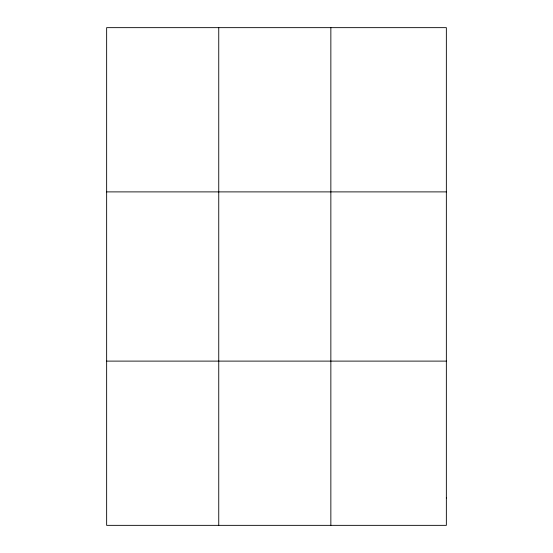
<?xml version="1.0" encoding="UTF-8"?>
<svg xmlns="http://www.w3.org/2000/svg" width="553" height="553" viewBox="0 0 553 553"><rect width="100%" height="100%" fill="white"/><g stroke="black" fill="none" stroke-linecap="round" stroke-linejoin="round"><path stroke-width="0.83" d="M218.746 525.35L218.746 27.65M330.853 525.35L330.853 27.65M106.646 191.891L446.354 191.891M106.646 361.109L446.354 361.109M446.354 497.976L446.354 525.35L106.646 525.35L106.646 27.65L446.354 27.65L446.354 497.976"/></g></svg>
